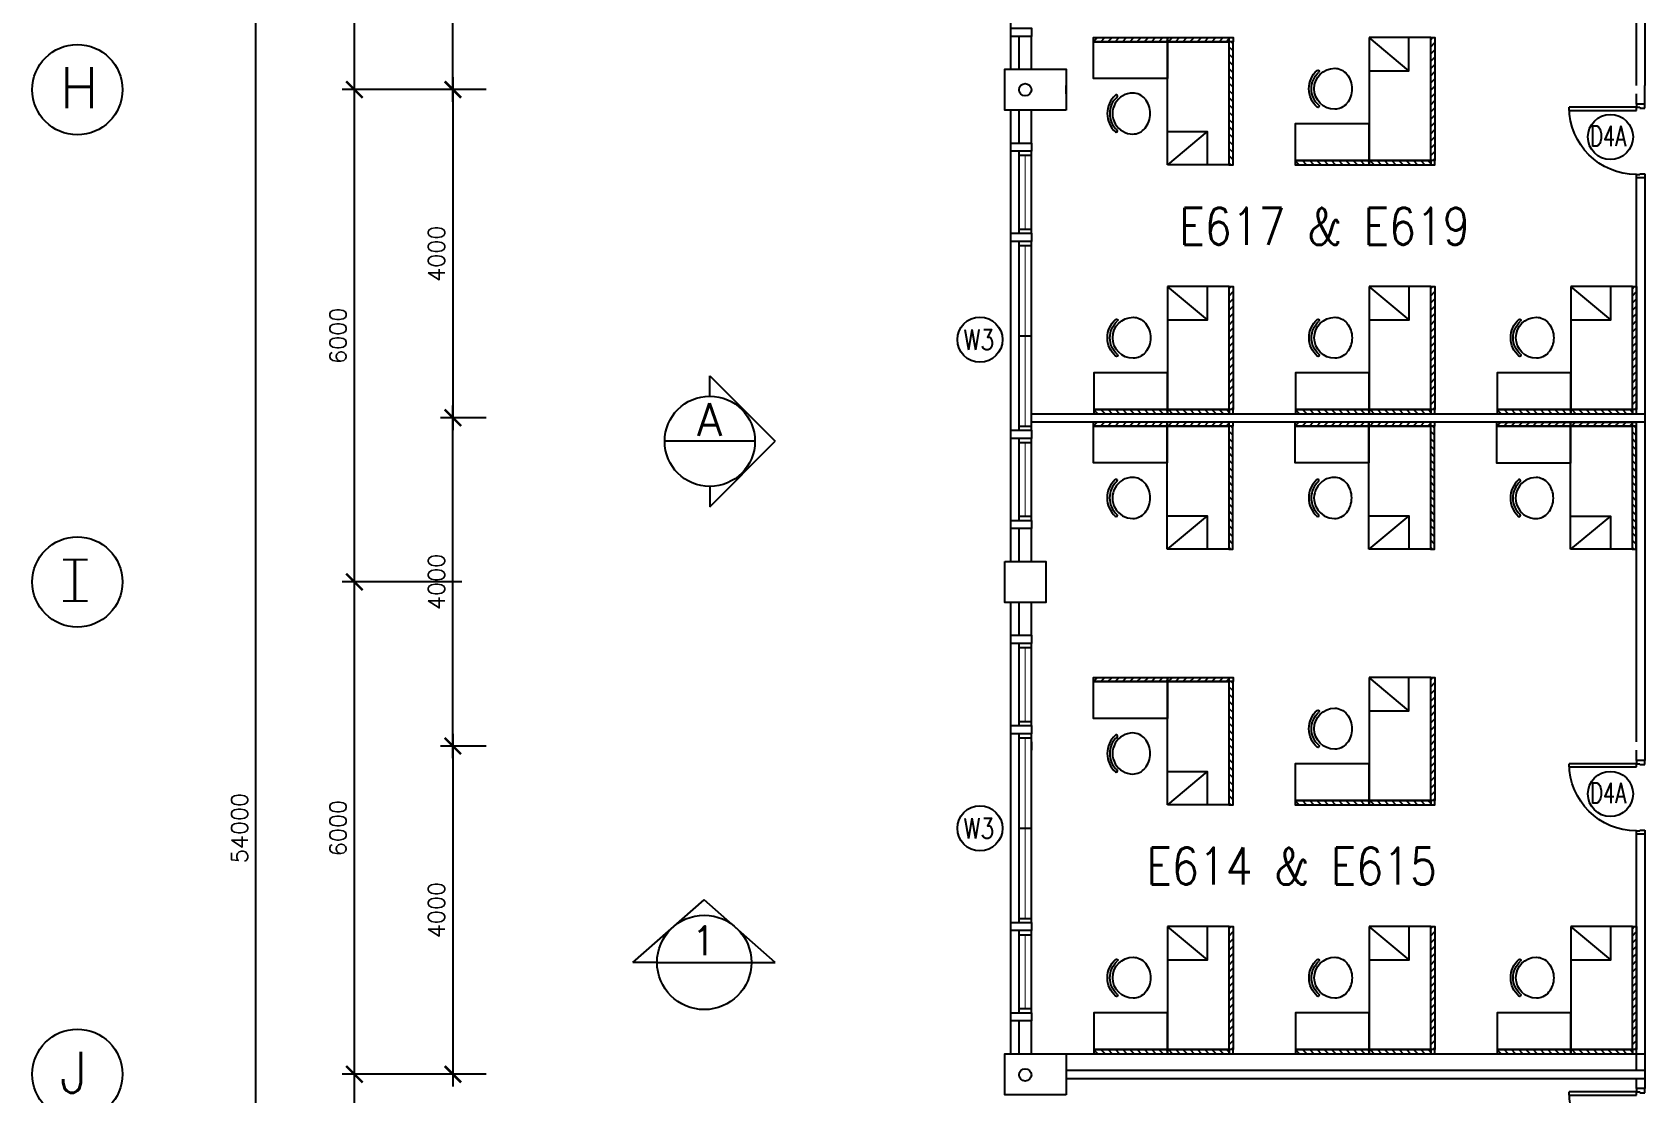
# Model space of a CAD drawing. Extents: x 2332957 to 2465864, y -1012926 to -914299.
# Drawn here: x 2338183 to 2357833, y -968975 to -956037 of the extents above; entities that cross this region are included whole.
import ezdxf

# ---------------------------------------------------------------- set-up
doc = ezdxf.new("R2010")
doc.units = 0
doc.header["$LTSCALE"] = 15
doc.header["$MEASUREMENT"] = 0
doc.header["$PDMODE"] = 34
doc.layers.get('0').update_dxf_attribs({"linetype": 'CONTINUOUS'})
doc.layers.get('DEFPOINTS').update_dxf_attribs({"linetype": 'CONTINUOUS'})
for name, color, linetype in [('-HR', 4, 'CONTINUOUS'), ('AR', 7, 'CONTINUOUS'), ('AR1', 7, 'CONTINUOUS'), ('COL', 3, 'CONTINUOUS'), ('DIM', 7, 'CONTINUOUS'), ('DR', 7, 'CONTINUOUS'), ('DR-T', 7, 'CONTINUOUS'), ('FURN', 7, 'CONTINUOUS'), ('FURN1', 7, 'CONTINUOUS'), ('GRID-T', 7, 'CONTINUOUS'), ('partition', 7, 'CONTINUOUS'), ('RWDP', 145, 'CONTINUOUS'), ('SO', 7, 'CONTINUOUS'), ('stair', 7, 'CONTINUOUS'), ('T50', 4, 'CONTINUOUS'), ('WALL', 2, 'CONTINUOUS'), ('WIN', 5, 'CONTINUOUS'), ('WIN-T', 7, 'CONTINUOUS')]:
    doc.layers.add(name, color=color, linetype=linetype)
doc.layers.get('SO').off()
doc.styles.add('ROMANS', font='romans')
doc.styles.get("Standard").update_dxf_attribs({"font": 'ROMANS.SHX'})
doc.dimstyles.new('STANDARD$0', dxfattribs={"dimscale": 0, "dimtxt": 8, "dimasz": 6, "dimexe": 1, "dimexo": 1, "dimgap": 3, "dimtad": 1, "dimdec": 0, "dimlfac": -1, "dimrnd": 1, "dimzin": 0, "dimdsep": 46, "dimtxsty": 'Standard', "dimcen": 0, "dimclrd": 5, "dimclre": 250, "dimadec": 0, "dimazin": 0, "dimtfac": 1, "dimtdec": 4, "dimtofl": 0, "dimtmove": 0, "dimatfit": 3, "dimfxl": 1, "dimtolj": 1, "dimtzin": 0, "dimarcsym": 0})

# ---------------------------------------------------------------- blocks, each defined once
blk = doc.blocks.new('_ARCHTICK')
at = {"color": 0, "linetype": 'ByBlock', "const_width": 0.15}
blk.add_lwpolyline([(-0.5, -0.5), (0.5, 0.5)], dxfattribs=at)
blk = doc.blocks.new('*D220')
at = {"layer": 'DEFPOINTS', "color": 0, "transparency": 16777216}
for p in [(2340909, -938737), (2342809, -938737), (2342809, -992737)]:
    blk.add_point(p, dxfattribs=at)
at = {"layer": 'DIM', "color": 7, "lineweight": -2, "transparency": 16777216}
for p, q in [((2340909, -992887), (2340909, -938587)), ((2342659, -938737), (2340759, -938737)), ((2342659, -992737), (2340759, -992737))]:
    blk.add_line(p, q, dxfattribs=at)
at = {"layer": 'DIM', "color": 7, "lineweight": -2, "transparency": 16777216, "xscale": 200, "yscale": 200, "zscale": 200}
for p, rotation in [((2340909, -938737), 90), ((2340909, -992737), 270)]:
    blk.add_blockref('_ARCHTICK', p, dxfattribs=dict(at, rotation=rotation))
at = {"layer": 'DIM', "color": 7, "transparency": 16777216, "insert": (2340709, -965737), "char_height": 200, "attachment_point": 5, "rotation": 90, "style": 'ROMANS'}
blk.add_mtext('\\A1;54000', dxfattribs=at)
blk = doc.blocks.new('*D224')
at = {"layer": 'DEFPOINTS', "color": 0, "transparency": 16777216}
for p in [(2342109, -968737), (2343566, -968737), (2343566, -974737)]:
    blk.add_point(p, dxfattribs=at)
at = {"layer": 'DIM', "color": 7, "lineweight": -2, "transparency": 16777216}
for p, q in [((2343416, -968737), (2341959, -968737)), ((2342109, -974887), (2342109, -968587)), ((2343416, -974737), (2341959, -974737))]:
    blk.add_line(p, q, dxfattribs=at)
at = {"layer": 'DIM', "color": 7, "lineweight": -2, "transparency": 16777216, "xscale": 200, "yscale": 200, "zscale": 200}
for p, rotation in [((2342109, -968737), 90), ((2342109, -974737), 270)]:
    blk.add_blockref('_ARCHTICK', p, dxfattribs=dict(at, rotation=rotation))
at = {"layer": 'DIM', "color": 7, "transparency": 16777216, "insert": (2341909, -971737), "char_height": 200, "attachment_point": 5, "rotation": 90, "style": 'ROMANS'}
blk.add_mtext('\\A1;6000', dxfattribs=at)
blk = doc.blocks.new('*D225')
at = {"layer": 'DEFPOINTS', "color": 0, "transparency": 16777216}
for p in [(2342109, -962737), (2343566, -962737), (2343566, -968737)]:
    blk.add_point(p, dxfattribs=at)
at = {"layer": 'DIM', "color": 7, "lineweight": -2, "transparency": 16777216}
for p, q in [((2342109, -968887), (2342109, -962587)), ((2343416, -962737), (2341959, -962737)), ((2343416, -968737), (2341959, -968737))]:
    blk.add_line(p, q, dxfattribs=at)
at = {"layer": 'DIM', "color": 7, "lineweight": -2, "transparency": 16777216, "xscale": 200, "yscale": 200, "zscale": 200}
for p, rotation in [((2342109, -962737), 90), ((2342109, -968737), 270)]:
    blk.add_blockref('_ARCHTICK', p, dxfattribs=dict(at, rotation=rotation))
at = {"layer": 'DIM', "color": 7, "transparency": 16777216, "insert": (2341909, -965737), "char_height": 200, "attachment_point": 5, "rotation": 90, "style": 'ROMANS'}
blk.add_mtext('\\A1;6000', dxfattribs=at)
blk = doc.blocks.new('*D226')
at = {"layer": 'DEFPOINTS', "color": 0, "transparency": 16777216}
for p in [(2342109, -956737), (2343566, -956737), (2343566, -962737)]:
    blk.add_point(p, dxfattribs=at)
at = {"layer": 'DIM', "color": 7, "lineweight": -2, "transparency": 16777216}
for p, q in [((2343416, -956737), (2341959, -956737)), ((2342109, -962887), (2342109, -956587)), ((2343416, -962737), (2341959, -962737))]:
    blk.add_line(p, q, dxfattribs=at)
at = {"layer": 'DIM', "color": 7, "lineweight": -2, "transparency": 16777216, "xscale": 200, "yscale": 200, "zscale": 200}
for p, rotation in [((2342109, -956737), 90), ((2342109, -962737), 270)]:
    blk.add_blockref('_ARCHTICK', p, dxfattribs=dict(at, rotation=rotation))
at = {"layer": 'DIM', "color": 7, "transparency": 16777216, "insert": (2341909, -959737), "char_height": 200, "attachment_point": 5, "rotation": 90, "style": 'ROMANS'}
blk.add_mtext('\\A1;6000', dxfattribs=at)
blk = doc.blocks.new('*D227')
at = {"layer": 'DEFPOINTS', "color": 0, "transparency": 16777216}
for p in [(2342109, -950737), (2343566, -950737), (2343566, -956737)]:
    blk.add_point(p, dxfattribs=at)
at = {"layer": 'DIM', "color": 7, "lineweight": -2, "transparency": 16777216}
for p, q in [((2342109, -956887), (2342109, -950587)), ((2343416, -950737), (2341959, -950737)), ((2343416, -956737), (2341959, -956737))]:
    blk.add_line(p, q, dxfattribs=at)
at = {"layer": 'DIM', "color": 7, "lineweight": -2, "transparency": 16777216, "xscale": 200, "yscale": 200, "zscale": 200}
for p, rotation in [((2342109, -950737), 90), ((2342109, -956737), 270)]:
    blk.add_blockref('_ARCHTICK', p, dxfattribs=dict(at, rotation=rotation))
at = {"layer": 'DIM', "color": 7, "transparency": 16777216, "insert": (2341909, -953737), "char_height": 200, "attachment_point": 5, "rotation": 90, "style": 'ROMANS'}
blk.add_mtext('\\A1;6000', dxfattribs=at)
blk = doc.blocks.new('*D234')
at = {"layer": 'DEFPOINTS', "color": 0, "transparency": 16777216}
for p in [(2343309, -952737), (2343865, -952737), (2343865, -956737)]:
    blk.add_point(p, dxfattribs=at)
at = {"layer": 'DIM', "color": 7, "lineweight": -2, "transparency": 16777216}
for p, q in [((2343309, -956887), (2343309, -952587)), ((2343715, -952737), (2343159, -952737)), ((2343715, -956737), (2343159, -956737))]:
    blk.add_line(p, q, dxfattribs=at)
at = {"layer": 'DIM', "color": 7, "lineweight": -2, "transparency": 16777216, "xscale": 200, "yscale": 200, "zscale": 200}
for p, rotation in [((2343309, -952737), 90), ((2343309, -956737), 270)]:
    blk.add_blockref('_ARCHTICK', p, dxfattribs=dict(at, rotation=rotation))
at = {"layer": 'DIM', "color": 7, "transparency": 16777216, "insert": (2343109, -954737), "char_height": 200, "attachment_point": 5, "rotation": 90, "style": 'ROMANS'}
blk.add_mtext('\\A1;4000', dxfattribs=at)
blk = doc.blocks.new('d900-1b1')
at = {"layer": 'DR'}
for p, q in [((40, 100), (40, 920)), ((80, 919), (80, 100)), ((0, 0), (0, 100)), ((0, 100), (40, 100)), ((50, 0), (0, 0)), ((80, 100), (40, 100)), ((40, 100), (40, 60)), ((40, 60), (50, 60)), ((50, 60), (50, 0)), ((860, 60), (850, 60)), ((850, 60), (850, 0)), ((850, 0), (900, 0)), ((860, 100), (860, 60)), ((900, 100), (860, 100)), ((900, 0), (900, 100))]:
    blk.add_line(p, q, dxfattribs=at)
blk.add_arc((40, 100), 820, 0, 90, dxfattribs=at)
blk = doc.blocks.new('*D262')
at = {"layer": 'DEFPOINTS', "color": 0, "transparency": 16777216}
for p in [(2343865, -956737), (2343309, -960737), (2343865, -960737)]:
    blk.add_point(p, dxfattribs=at)
at = {"layer": 'DIM', "color": 7, "lineweight": -2, "transparency": 16777216}
for p, q in [((2343715, -956737), (2343159, -956737)), ((2343309, -956587), (2343309, -960887)), ((2343715, -960737), (2343159, -960737))]:
    blk.add_line(p, q, dxfattribs=at)
at = {"layer": 'DIM', "color": 7, "lineweight": -2, "transparency": 16777216, "xscale": 200, "yscale": 200, "zscale": 200}
for p, rotation in [((2343309, -956737), 90), ((2343309, -960737), 270)]:
    blk.add_blockref('_ARCHTICK', p, dxfattribs=dict(at, rotation=rotation))
at = {"layer": 'DIM', "color": 7, "transparency": 16777216, "insert": (2343109, -958737), "char_height": 200, "attachment_point": 5, "rotation": 90, "style": 'ROMANS'}
blk.add_mtext('\\A1;4000', dxfattribs=at)
blk = doc.blocks.new('*D263')
at = {"layer": 'DEFPOINTS', "color": 0, "transparency": 16777216}
for p in [(2343309, -960737), (2343865, -960737), (2343865, -964737)]:
    blk.add_point(p, dxfattribs=at)
at = {"layer": 'DIM', "color": 7, "lineweight": -2, "transparency": 16777216}
for p, q in [((2343309, -964887), (2343309, -960587)), ((2343715, -960737), (2343159, -960737)), ((2343715, -964737), (2343159, -964737))]:
    blk.add_line(p, q, dxfattribs=at)
at = {"layer": 'DIM', "color": 7, "lineweight": -2, "transparency": 16777216, "xscale": 200, "yscale": 200, "zscale": 200}
for p, rotation in [((2343309, -960737), 90), ((2343309, -964737), 270)]:
    blk.add_blockref('_ARCHTICK', p, dxfattribs=dict(at, rotation=rotation))
at = {"layer": 'DIM', "color": 7, "transparency": 16777216, "insert": (2343109, -962737), "char_height": 200, "attachment_point": 5, "rotation": 90, "style": 'ROMANS'}
blk.add_mtext('\\A1;4000', dxfattribs=at)
blk = doc.blocks.new('*D264')
at = {"layer": 'DEFPOINTS', "color": 0, "transparency": 16777216}
for p in [(2343865, -964737), (2343309, -968737), (2343865, -968737)]:
    blk.add_point(p, dxfattribs=at)
at = {"layer": 'DIM', "color": 7, "lineweight": -2, "transparency": 16777216}
for p, q in [((2343309, -964587), (2343309, -968887)), ((2343715, -964737), (2343159, -964737)), ((2343715, -968737), (2343159, -968737))]:
    blk.add_line(p, q, dxfattribs=at)
at = {"layer": 'DIM', "color": 7, "lineweight": -2, "transparency": 16777216, "xscale": 200, "yscale": 200, "zscale": 200}
for p, rotation in [((2343309, -964737), 90), ((2343309, -968737), 270)]:
    blk.add_blockref('_ARCHTICK', p, dxfattribs=dict(at, rotation=rotation))
at = {"layer": 'DIM', "color": 7, "transparency": 16777216, "insert": (2343109, -966737), "char_height": 200, "attachment_point": 5, "rotation": 90, "style": 'ROMANS'}
blk.add_mtext('\\A1;4000', dxfattribs=at)
blk = doc.blocks.new('S2')
at = {"layer": 'FURN1'}
for centre, radius, start, end in [((-297, 39), 216, 116.3827, 140.136), ((-314, 75), 175, 90, 116.3827), ((-314, 0), 250, 270, 90), ((-110, 212), 15, 48.1599, 228.1599), ((-300, 0), 270, 311.8401, 48.1599), ((-300, 0), 300, 311.8401, 48.1599), ((-225, 0), 299, 160.9198, 180), ((-225, 0), 299, 180, 199.0802), ((-269, 15), 252, 140.136, 160.9198), ((-269, -15), 252, 199.0802, 219.864), ((-297, -39), 216, 219.864, 243.6173), ((-314, -75), 175, 243.6173, 270), ((-110, -212), 15, 131.8401, 311.8401)]:
    blk.add_arc(centre, radius, start, end, dxfattribs=at)
blk = doc.blocks.new('CHAIR10')
at = {"layer": 'SO'}
blk.add_blockref('S2', (-218, 697), dxfattribs=at)

msp = doc.modelspace()

# ---------------------------------------------------------------- hatches: boundary and pattern name
at = {"layer": 'FURN', "linetype": 'Continuous'}
h = msp.add_hatch(dxfattribs=at)
h.set_pattern_fill('ANSI31', color=256, scale=500, angle=-270, style=0)
h.set_pattern_definition([(45, (2679581.31, -2615009.764), (44.1941738, -44.1941738), [])])
h.paths.add_polyline_path([(2351116.2, -956102.5), (2351116.2, -956152.5), (2352016.2, -956152.5), (2352016.2, -956102.5)])
h = msp.add_hatch(dxfattribs=at)
h.set_pattern_fill('ANSI31', color=256, scale=500, angle=-270, style=0)
h.set_pattern_definition([(45, (2679845.24, -2614861.45), (44.1941738, -44.1941738), [])])
h.paths.add_polyline_path([(2352766.2, -956152.5), (2352766.2, -956102.5), (2352016.2, -956102.5), (2352016.2, -956152.5)])
h = msp.add_hatch(dxfattribs=at)
h.set_pattern_fill('ANSI31', color=256, scale=500, angle=-270, style=0)
h.set_pattern_definition([(135, (2025675.847, -2614504.037), (-44.1941738, -44.1941738), [])])
h.paths.add_polyline_path([(2352766.2, -957652.5), (2352816.2, -957652.5), (2352816.2, -956152.5), (2352766.2, -956152.5)])
h = msp.add_hatch(dxfattribs=at)
h.set_pattern_fill('ANSI31', color=256, scale=500, angle=-270, style=0)
h.set_pattern_definition([(225, (2028134.17, 700749.037), (-44.1941738, 44.1941738), [])])
h.paths.add_polyline_path([(2355224.5, -956102.5), (2355274.5, -956102.5), (2355274.5, -957602.5), (2355224.5, -957602.5)])
h = msp.add_hatch(dxfattribs=at)
h.set_pattern_fill('ANSI31', color=256, scale=500, angle=-270, style=0)
h.set_pattern_definition([(315, (2682039.63, 701254.764), (44.1941738, 44.1941738), [])])
h.paths.add_polyline_path([(2353574.5, -957652.5), (2353574.5, -957602.5), (2354474.5, -957602.5), (2354474.5, -957652.5)])
h = msp.add_hatch(dxfattribs=at)
h.set_pattern_fill('ANSI31', color=256, scale=500, angle=-270, style=0)
h.set_pattern_definition([(315, (2682303.56, 701106.45), (44.1941738, 44.1941738), [])])
h.paths.add_polyline_path([(2355224.5, -957602.5), (2355224.5, -957652.5), (2354474.5, -957652.5), (2354474.5, -957602.5)])
h = msp.add_hatch(dxfattribs=at)
h.set_pattern_fill('ANSI31', color=256, scale=500, angle=-270, style=0)
h.set_pattern_definition([(225, (2025678.5, 697714.04), (-44.1941738, 44.1941738), [])])
h.paths.add_polyline_path([(2352768.9, -959137.5), (2352818.9, -959137.5), (2352818.9, -960637.5), (2352768.9, -960637.5)])
h = msp.add_hatch(dxfattribs=at)
h.set_pattern_fill('ANSI31', color=256, scale=500, angle=-270, style=0)
h.set_pattern_definition([(225, (2028135.5, 697714.04), (-44.1941738, 44.1941738), [])])
h.paths.add_polyline_path([(2355225.9, -959137.5), (2355275.9, -959137.5), (2355275.9, -960637.5), (2355225.9, -960637.5)])
h = msp.add_hatch(dxfattribs=at)
h.set_pattern_fill('ANSI31', color=256, scale=500, angle=-270, style=0)
h.set_pattern_definition([(225, (2030592.57, 697714.04), (-44.1941738, 44.1941738), [])])
h.paths.add_polyline_path([(2357682.9, -959137.5), (2357732.9, -959137.5), (2357732.9, -960637.5), (2357682.9, -960637.5)])
h = msp.add_hatch(dxfattribs=at)
h.set_pattern_fill('ANSI31', color=256, scale=500, angle=-270, style=0)
h.set_pattern_definition([(315, (2679583.96, 698219.767), (44.1941738, 44.1941738), [])])
h.paths.add_polyline_path([(2351118.9, -960687.5), (2351118.9, -960637.5), (2352018.9, -960637.5), (2352018.9, -960687.5)])
h = msp.add_hatch(dxfattribs=at)
h.set_pattern_fill('ANSI31', color=256, scale=500, angle=-270, style=0)
h.set_pattern_definition([(315, (2679847.89, 698071.454), (44.1941738, 44.1941738), [])])
h.paths.add_polyline_path([(2352768.9, -960637.5), (2352768.9, -960687.5), (2352018.9, -960687.5), (2352018.9, -960637.5)])
h = msp.add_hatch(dxfattribs=at)
h.set_pattern_fill('ANSI31', color=256, scale=500, angle=-270, style=0)
h.set_pattern_definition([(315, (2682040.96, 698219.77), (44.1941738, 44.1941738), [])])
h.paths.add_polyline_path([(2353575.9, -960687.5), (2353575.9, -960637.5), (2354475.9, -960637.5), (2354475.9, -960687.5)])
h = msp.add_hatch(dxfattribs=at)
h.set_pattern_fill('ANSI31', color=256, scale=500, angle=-270, style=0)
h.set_pattern_definition([(315, (2682304.89, 698071.454), (44.1941738, 44.1941738), [])])
h.paths.add_polyline_path([(2355225.9, -960637.5), (2355225.9, -960687.5), (2354475.9, -960687.5), (2354475.9, -960637.5)])
h = msp.add_hatch(dxfattribs=at)
h.set_pattern_fill('ANSI31', color=256, scale=500, angle=-270, style=0)
h.set_pattern_definition([(315, (2684498.03, 698219.767), (44.1941738, 44.1941738), [])])
h.paths.add_polyline_path([(2356032.9, -960687.5), (2356032.9, -960637.5), (2356932.9, -960637.5), (2356932.9, -960687.5)])
h = msp.add_hatch(dxfattribs=at)
h.set_pattern_fill('ANSI31', color=256, scale=500, angle=-270, style=0)
h.set_pattern_definition([(315, (2684761.96, 698071.454), (44.1941738, 44.1941738), [])])
h.paths.add_polyline_path([(2357682.9, -960637.5), (2357682.9, -960687.5), (2356932.9, -960687.5), (2356932.9, -960637.5)])
h = msp.add_hatch(dxfattribs=at)
h.set_pattern_fill('ANSI31', color=256, scale=500, angle=-270, style=0)
h.set_pattern_definition([(45, (2679580.034, -2619694.76), (44.1941738, -44.1941738), [])])
h.paths.add_polyline_path([(2351114.9, -960787.5), (2351114.9, -960837.5), (2352014.9, -960837.5), (2352014.9, -960787.5)])
h = msp.add_hatch(dxfattribs=at)
h.set_pattern_fill('ANSI31', color=256, scale=500, angle=-270, style=0)
h.set_pattern_definition([(45, (2679843.964, -2619546.45), (44.1941738, -44.1941738), [])])
h.paths.add_polyline_path([(2352764.9, -960837.5), (2352764.9, -960787.5), (2352014.9, -960787.5), (2352014.9, -960837.5)])
h = msp.add_hatch(dxfattribs=at)
h.set_pattern_fill('ANSI31', color=256, scale=500, angle=-270, style=0)
h.set_pattern_definition([(135, (2025674.57, -2619189.034), (-44.1941738, -44.1941738), [])])
h.paths.add_polyline_path([(2352764.9, -962337.5), (2352814.9, -962337.5), (2352814.9, -960837.5), (2352764.9, -960837.5)])
h = msp.add_hatch(dxfattribs=at)
h.set_pattern_fill('ANSI31', color=256, scale=500, angle=-270, style=0)
h.set_pattern_definition([(45, (2682037.034, -2619694.76), (44.1941738, -44.1941738), [])])
h.paths.add_polyline_path([(2353571.9, -960787.5), (2353571.9, -960837.5), (2354471.9, -960837.5), (2354471.9, -960787.5)])
h = msp.add_hatch(dxfattribs=at)
h.set_pattern_fill('ANSI31', color=256, scale=500, angle=-270, style=0)
h.set_pattern_definition([(45, (2682300.964, -2619546.45), (44.1941738, -44.1941738), [])])
h.paths.add_polyline_path([(2355221.9, -960837.5), (2355221.9, -960787.5), (2354471.9, -960787.5), (2354471.9, -960837.5)])
h = msp.add_hatch(dxfattribs=at)
h.set_pattern_fill('ANSI31', color=256, scale=500, angle=-270, style=0)
h.set_pattern_definition([(135, (2028131.57, -2619189.034), (-44.1941738, -44.1941738), [])])
h.paths.add_polyline_path([(2355221.9, -962337.5), (2355271.9, -962337.5), (2355271.9, -960837.5), (2355221.9, -960837.5)])
h = msp.add_hatch(dxfattribs=at)
h.set_pattern_fill('ANSI31', color=256, scale=500, angle=-270, style=0)
h.set_pattern_definition([(45, (2684494.107, -2619696.264), (44.1941738, -44.1941738), [])])
h.paths.add_polyline_path([(2356029, -960789), (2356029, -960839), (2356929, -960839), (2356929, -960789)])
h = msp.add_hatch(dxfattribs=at)
h.set_pattern_fill('ANSI31', color=256, scale=500, angle=-270, style=0)
h.set_pattern_definition([(45, (2684758.037, -2619547.95), (44.1941738, -44.1941738), [])])
h.paths.add_polyline_path([(2357679, -960839), (2357679, -960789), (2356929, -960789), (2356929, -960839)])
h = msp.add_hatch(dxfattribs=at)
h.set_pattern_fill('ANSI31', color=256, scale=500, angle=-270, style=0)
h.set_pattern_definition([(135, (2030588.645, -2619190.537), (-44.1941738, -44.1941738), [])])
h.paths.add_polyline_path([(2357679, -962339), (2357729, -962339), (2357729, -960839), (2357679, -960839)])
h = msp.add_hatch(dxfattribs=at)
h.set_pattern_fill('ANSI31', color=256, scale=500, angle=-270, style=0)
h.set_pattern_definition([(45, (2679581.31, -2622809.764), (44.1941738, -44.1941738), [])])
h.paths.add_polyline_path([(2351116.2, -963902.5), (2351116.2, -963952.5), (2352016.2, -963952.5), (2352016.2, -963902.5)])
h = msp.add_hatch(dxfattribs=at)
h.set_pattern_fill('ANSI31', color=256, scale=500, angle=-270, style=0)
h.set_pattern_definition([(45, (2679845.24, -2622661.45), (44.1941738, -44.1941738), [])])
h.paths.add_polyline_path([(2352766.2, -963952.5), (2352766.2, -963902.5), (2352016.2, -963902.5), (2352016.2, -963952.5)])
h = msp.add_hatch(dxfattribs=at)
h.set_pattern_fill('ANSI31', color=256, scale=500, angle=-270, style=0)
h.set_pattern_definition([(135, (2025675.847, -2622304.037), (-44.1941738, -44.1941738), [])])
h.paths.add_polyline_path([(2352766.2, -965452.5), (2352816.2, -965452.5), (2352816.2, -963952.5), (2352766.2, -963952.5)])
h = msp.add_hatch(dxfattribs=at)
h.set_pattern_fill('ANSI31', color=256, scale=500, angle=-270, style=0)
h.set_pattern_definition([(225, (2028134.17, 692949.037), (-44.1941738, 44.1941738), [])])
h.paths.add_polyline_path([(2355224.5, -963902.5), (2355274.5, -963902.5), (2355274.5, -965402.5), (2355224.5, -965402.5)])
h = msp.add_hatch(dxfattribs=at)
h.set_pattern_fill('ANSI31', color=256, scale=500, angle=-270, style=0)
h.set_pattern_definition([(315, (2682039.63, 693454.764), (44.1941738, 44.1941738), [])])
h.paths.add_polyline_path([(2353574.5, -965452.5), (2353574.5, -965402.5), (2354474.5, -965402.5), (2354474.5, -965452.5)])
h = msp.add_hatch(dxfattribs=at)
h.set_pattern_fill('ANSI31', color=256, scale=500, angle=-270, style=0)
h.set_pattern_definition([(315, (2682303.56, 693306.45), (44.1941738, 44.1941738), [])])
h.paths.add_polyline_path([(2355224.5, -965402.5), (2355224.5, -965452.5), (2354474.5, -965452.5), (2354474.5, -965402.5)])
h = msp.add_hatch(dxfattribs=at)
h.set_pattern_fill('ANSI31', color=256, scale=500, angle=-270, style=0)
h.set_pattern_definition([(225, (2025678.5, 689914.04), (-44.1941738, 44.1941738), [])])
h.paths.add_polyline_path([(2352768.9, -966937.5), (2352818.9, -966937.5), (2352818.9, -968437.5), (2352768.9, -968437.5)])
h = msp.add_hatch(dxfattribs=at)
h.set_pattern_fill('ANSI31', color=256, scale=500, angle=-270, style=0)
h.set_pattern_definition([(225, (2028135.5, 689914.04), (-44.1941738, 44.1941738), [])])
h.paths.add_polyline_path([(2355225.9, -966937.5), (2355275.9, -966937.5), (2355275.9, -968437.5), (2355225.9, -968437.5)])
h = msp.add_hatch(dxfattribs=at)
h.set_pattern_fill('ANSI31', color=256, scale=500, angle=-270, style=0)
h.set_pattern_definition([(225, (2030592.57, 689914.04), (-44.1941738, 44.1941738), [])])
h.paths.add_polyline_path([(2357682.9, -966937.5), (2357732.9, -966937.5), (2357732.9, -968437.5), (2357682.9, -968437.5)])
h = msp.add_hatch(dxfattribs=at)
h.set_pattern_fill('ANSI31', color=256, scale=500, angle=-270, style=0)
h.set_pattern_definition([(315, (2679583.96, 690419.767), (44.1941738, 44.1941738), [])])
h.paths.add_polyline_path([(2351118.9, -968487.5), (2351118.9, -968437.5), (2352018.9, -968437.5), (2352018.9, -968487.5)])
h = msp.add_hatch(dxfattribs=at)
h.set_pattern_fill('ANSI31', color=256, scale=500, angle=-270, style=0)
h.set_pattern_definition([(315, (2679847.89, 690271.454), (44.1941738, 44.1941738), [])])
h.paths.add_polyline_path([(2352768.9, -968437.5), (2352768.9, -968487.5), (2352018.9, -968487.5), (2352018.9, -968437.5)])
h = msp.add_hatch(dxfattribs=at)
h.set_pattern_fill('ANSI31', color=256, scale=500, angle=-270, style=0)
h.set_pattern_definition([(315, (2682040.96, 690419.77), (44.1941738, 44.1941738), [])])
h.paths.add_polyline_path([(2353575.9, -968487.5), (2353575.9, -968437.5), (2354475.9, -968437.5), (2354475.9, -968487.5)])
h = msp.add_hatch(dxfattribs=at)
h.set_pattern_fill('ANSI31', color=256, scale=500, angle=-270, style=0)
h.set_pattern_definition([(315, (2682304.89, 690271.454), (44.1941738, 44.1941738), [])])
h.paths.add_polyline_path([(2355225.9, -968437.5), (2355225.9, -968487.5), (2354475.9, -968487.5), (2354475.9, -968437.5)])
h = msp.add_hatch(dxfattribs=at)
h.set_pattern_fill('ANSI31', color=256, scale=500, angle=-270, style=0)
h.set_pattern_definition([(315, (2684498.03, 690419.767), (44.1941738, 44.1941738), [])])
h.paths.add_polyline_path([(2356032.9, -968487.5), (2356032.9, -968437.5), (2356932.9, -968437.5), (2356932.9, -968487.5)])
h = msp.add_hatch(dxfattribs=at)
h.set_pattern_fill('ANSI31', color=256, scale=500, angle=-270, style=0)
h.set_pattern_definition([(315, (2684761.96, 690271.454), (44.1941738, 44.1941738), [])])
h.paths.add_polyline_path([(2357682.9, -968437.5), (2357682.9, -968487.5), (2356932.9, -968487.5), (2356932.9, -968437.5)])

# ---------------------------------------------------------------- linework, layer by layer
at = {"layer": '-HR', "color": 0, "linetype": 'Continuous'}
for p, q in [((2355268.9, -959137.5), (2355275.9, -959137.5)), ((2355268.9, -966937.5), (2355275.9, -966937.5))]:
    msp.add_line(p, q, dxfattribs=at)
at = {"color": 0}
for p, q in [((2350107.9, -956487.5), (2350107.9, -950987.5)), ((2350107.9, -962487.5), (2350107.9, -956987.5)), ((2350107.9, -968487.5), (2350107.9, -962987.5))]:
    msp.add_line(p, q, dxfattribs=at)
at = {"layer": 'AR', "color": 0, "linetype": 'Continuous'}
for p, q in [((2346439.7, -960473.3), (2346439.7, -960226.3)), ((2346439.7, -961573.3), (2346439.7, -961820.2)), ((2345796.8, -967374.6), (2345501.7, -967374.6)), ((2346946.8, -967374.6), (2347236.7, -967374.6))]:
    msp.add_line(p, q, dxfattribs=at)
at = {"layer": 'AR', "color": 0}
for p, q in [((2346439.7, -960226.3), (2347236.7, -961023.3)), ((2346989.7, -961023.3), (2345889.7, -961023.3)), ((2346439.7, -961820.2), (2347236.7, -961023.3)), ((2345501.7, -967374.6), (2346369.2, -966612.3)), ((2347236.7, -967374.6), (2346369.2, -966612.3)), ((2345796.8, -967374.6), (2346946.8, -967374.6))]:
    msp.add_line(p, q, dxfattribs=at)
at = {"layer": 'AR', "color": 0, "linetype": 'Continuous'}
msp.add_circle((2346439.7, -961023.3), 550, dxfattribs=at)
at = {"layer": 'AR', "color": 0}
msp.add_circle((2346371.8, -967374.6), 575, dxfattribs=at)
at = {"layer": 'COL', "color": 0}
for points in [[(2350782.9, -956987.5), (2350032.9, -956987.5), (2350032.9, -956487.5), (2350782.9, -956487.5)], [(2350032.9, -962487.5), (2350532.9, -962487.5), (2350532.9, -962987.5), (2350032.9, -962987.5)], [(2350782.9, -968987.5), (2350032.9, -968987.5), (2350032.9, -968487.5), (2350782.9, -968487.5)]]:
    msp.add_lwpolyline(points, close=True, dxfattribs=at)
at = {"layer": 'DR-T', "color": 0, "linetype": 'Continuous'}
for centre in [(2357414.9, -957314.2), (2357414.9, -965320.8)]:
    msp.add_circle(centre, 275, dxfattribs=at)
at = {"layer": 'FURN', "linetype": 'Continuous'}
for p, q in [((2354959.5, -956506.5), (2354474.5, -956102.5)), ((2352501.2, -957248.5), (2352016.2, -957652.5)), ((2352503.9, -959541.5), (2352018.9, -959137.5)), ((2354960.9, -959541.5), (2354475.9, -959137.5)), ((2357417.9, -959541.5), (2356932.9, -959137.5)), ((2352499.9, -961933.5), (2352014.9, -962337.5)), ((2354956.9, -961933.5), (2354471.9, -962337.5)), ((2357414, -961935), (2356929, -962339)), ((2354959.5, -964306.5), (2354474.5, -963902.5)), ((2352501.2, -965048.5), (2352016.2, -965452.5)), ((2352503.9, -967341.5), (2352018.9, -966937.5)), ((2354960.9, -967341.5), (2354475.9, -966937.5)), ((2357417.9, -967341.5), (2356932.9, -966937.5))]:
    msp.add_line(p, q, dxfattribs=at)
for points in [[(2351116.2, -956152.5), (2351116.2, -956102.5), (2352016.2, -956102.5), (2352016.2, -956152.5)], [(2352016.2, -956602.5), (2351116.2, -956602.5), (2351116.2, -956152.5), (2352016.2, -956152.5)], [(2352016.2, -956152.5), (2352016.2, -956102.5), (2352766.2, -956102.5), (2352766.2, -956152.5)], [(2352016.2, -957652.5), (2352016.2, -956152.5), (2352766.2, -956152.5), (2352766.2, -957652.5)], [(2352766.2, -956152.5), (2352766.2, -956102.5), (2352816.2, -956102.5), (2352816.2, -956152.5)], [(2352766.2, -957652.5), (2352816.2, -957652.5), (2352816.2, -956152.5), (2352766.2, -956152.5)], [(2354474.5, -956102.5), (2354474.5, -957602.5), (2355224.5, -957602.5), (2355224.5, -956102.5)], [(2354474.5, -956102.5), (2354474.5, -956506.5), (2354959.5, -956506.5), (2354959.5, -956102.5)], [(2355224.5, -956102.5), (2355274.5, -956102.5), (2355274.5, -957602.5), (2355224.5, -957602.5)], [(2352016.2, -957652.5), (2352016.2, -957248.5), (2352501.2, -957248.5), (2352501.2, -957652.5)], [(2354474.5, -957152.5), (2353574.5, -957152.5), (2353574.5, -957602.5), (2354474.5, -957602.5)], [(2353574.5, -957602.5), (2353574.5, -957652.5), (2354474.5, -957652.5), (2354474.5, -957602.5)], [(2354474.5, -957602.5), (2354474.5, -957652.5), (2355224.5, -957652.5), (2355224.5, -957602.5)], [(2355224.5, -957602.5), (2355224.5, -957652.5), (2355274.5, -957652.5), (2355274.5, -957602.5)], [(2352018.9, -959137.5), (2352018.9, -960637.5), (2352768.9, -960637.5), (2352768.9, -959137.5)], [(2352018.9, -959137.5), (2352018.9, -959541.5), (2352503.9, -959541.5), (2352503.9, -959137.5)], [(2352768.9, -959137.5), (2352818.9, -959137.5), (2352818.9, -960637.5), (2352768.9, -960637.5)], [(2354475.9, -959137.5), (2354475.9, -960637.5), (2355225.9, -960637.5), (2355225.9, -959137.5)], [(2354475.9, -959137.5), (2354475.9, -959541.5), (2354960.9, -959541.5), (2354960.9, -959137.5)], [(2355225.9, -959137.5), (2355275.9, -959137.5), (2355275.9, -960637.5), (2355225.9, -960637.5)], [(2356932.9, -959137.5), (2356932.9, -960637.5), (2357682.9, -960637.5), (2357682.9, -959137.5)], [(2356932.9, -959137.5), (2356932.9, -959541.5), (2357417.9, -959541.5), (2357417.9, -959137.5)], [(2357682.9, -959137.5), (2357732.9, -959137.5), (2357732.9, -960637.5), (2357682.9, -960637.5)], [(2352018.9, -960187.5), (2351118.9, -960187.5), (2351118.9, -960637.5), (2352018.9, -960637.5)], [(2354475.9, -960187.5), (2353575.9, -960187.5), (2353575.9, -960637.5), (2354475.9, -960637.5)], [(2356932.9, -960187.5), (2356032.9, -960187.5), (2356032.9, -960637.5), (2356932.9, -960637.5)], [(2351118.9, -960637.5), (2351118.9, -960687.5), (2352018.9, -960687.5), (2352018.9, -960637.5)], [(2352018.9, -960637.5), (2352018.9, -960687.5), (2352768.9, -960687.5), (2352768.9, -960637.5)], [(2352768.9, -960637.5), (2352768.9, -960687.5), (2352818.9, -960687.5), (2352818.9, -960637.5)], [(2353575.9, -960637.5), (2353575.9, -960687.5), (2354475.9, -960687.5), (2354475.9, -960637.5)], [(2354475.9, -960637.5), (2354475.9, -960687.5), (2355225.9, -960687.5), (2355225.9, -960637.5)], [(2355225.9, -960637.5), (2355225.9, -960687.5), (2355275.9, -960687.5), (2355275.9, -960637.5)], [(2356032.9, -960637.5), (2356032.9, -960687.5), (2356932.9, -960687.5), (2356932.9, -960637.5)], [(2356932.9, -960637.5), (2356932.9, -960687.5), (2357682.9, -960687.5), (2357682.9, -960637.5)], [(2357682.9, -960637.5), (2357682.9, -960687.5), (2357732.9, -960687.5), (2357732.9, -960637.5)], [(2351114.9, -960837.5), (2351114.9, -960787.5), (2352014.9, -960787.5), (2352014.9, -960837.5)], [(2352014.9, -961287.5), (2351114.9, -961287.5), (2351114.9, -960837.5), (2352014.9, -960837.5)], [(2352014.9, -960837.5), (2352014.9, -960787.5), (2352764.9, -960787.5), (2352764.9, -960837.5)], [(2352014.9, -962337.5), (2352014.9, -960837.5), (2352764.9, -960837.5), (2352764.9, -962337.5)], [(2352764.9, -960837.5), (2352764.9, -960787.5), (2352814.9, -960787.5), (2352814.9, -960837.5)], [(2352764.9, -962337.5), (2352814.9, -962337.5), (2352814.9, -960837.5), (2352764.9, -960837.5)], [(2353571.9, -960837.5), (2353571.9, -960787.5), (2354471.9, -960787.5), (2354471.9, -960837.5)], [(2354471.9, -961287.5), (2353571.9, -961287.5), (2353571.9, -960837.5), (2354471.9, -960837.5)], [(2354471.9, -960837.5), (2354471.9, -960787.5), (2355221.9, -960787.5), (2355221.9, -960837.5)], [(2354471.9, -962337.5), (2354471.9, -960837.5), (2355221.9, -960837.5), (2355221.9, -962337.5)], [(2355221.9, -960837.5), (2355221.9, -960787.5), (2355271.9, -960787.5), (2355271.9, -960837.5)], [(2355221.9, -962337.5), (2355271.9, -962337.5), (2355271.9, -960837.5), (2355221.9, -960837.5)], [(2356029, -960839), (2356029, -960789), (2356929, -960789), (2356929, -960839)], [(2356929, -961289), (2356029, -961289), (2356029, -960839), (2356929, -960839)], [(2356929, -960839), (2356929, -960789), (2357679, -960789), (2357679, -960839)], [(2356929, -962339), (2356929, -960839), (2357679, -960839), (2357679, -962339)], [(2357679, -960839), (2357679, -960789), (2357729, -960789), (2357729, -960839)], [(2357679, -962339), (2357729, -962339), (2357729, -960839), (2357679, -960839)], [(2352014.9, -962337.5), (2352014.9, -961933.5), (2352499.9, -961933.5), (2352499.9, -962337.5)], [(2354471.9, -962337.5), (2354471.9, -961933.5), (2354956.9, -961933.5), (2354956.9, -962337.5)], [(2356929, -962339), (2356929, -961935), (2357414, -961935), (2357414, -962339)], [(2351116.2, -963952.5), (2351116.2, -963902.5), (2352016.2, -963902.5), (2352016.2, -963952.5)], [(2352016.2, -964402.5), (2351116.2, -964402.5), (2351116.2, -963952.5), (2352016.2, -963952.5)], [(2352016.2, -963952.5), (2352016.2, -963902.5), (2352766.2, -963902.5), (2352766.2, -963952.5)], [(2352016.2, -965452.5), (2352016.2, -963952.5), (2352766.2, -963952.5), (2352766.2, -965452.5)], [(2352766.2, -963952.5), (2352766.2, -963902.5), (2352816.2, -963902.5), (2352816.2, -963952.5)], [(2352766.2, -965452.5), (2352816.2, -965452.5), (2352816.2, -963952.5), (2352766.2, -963952.5)], [(2354474.5, -963902.5), (2354474.5, -965402.5), (2355224.5, -965402.5), (2355224.5, -963902.5)], [(2354474.5, -963902.5), (2354474.5, -964306.5), (2354959.5, -964306.5), (2354959.5, -963902.5)], [(2355224.5, -963902.5), (2355274.5, -963902.5), (2355274.5, -965402.5), (2355224.5, -965402.5)], [(2354474.5, -964952.5), (2353574.5, -964952.5), (2353574.5, -965402.5), (2354474.5, -965402.5)], [(2352016.2, -965452.5), (2352016.2, -965048.5), (2352501.2, -965048.5), (2352501.2, -965452.5)], [(2353574.5, -965402.5), (2353574.5, -965452.5), (2354474.5, -965452.5), (2354474.5, -965402.5)], [(2354474.5, -965402.5), (2354474.5, -965452.5), (2355224.5, -965452.5), (2355224.5, -965402.5)], [(2355224.5, -965402.5), (2355224.5, -965452.5), (2355274.5, -965452.5), (2355274.5, -965402.5)], [(2352018.9, -966937.5), (2352018.9, -968437.5), (2352768.9, -968437.5), (2352768.9, -966937.5)], [(2352018.9, -966937.5), (2352018.9, -967341.5), (2352503.9, -967341.5), (2352503.9, -966937.5)], [(2352768.9, -966937.5), (2352818.9, -966937.5), (2352818.9, -968437.5), (2352768.9, -968437.5)], [(2354475.9, -966937.5), (2354475.9, -968437.5), (2355225.9, -968437.5), (2355225.9, -966937.5)], [(2354475.9, -966937.5), (2354475.9, -967341.5), (2354960.9, -967341.5), (2354960.9, -966937.5)], [(2355225.9, -966937.5), (2355275.9, -966937.5), (2355275.9, -968437.5), (2355225.9, -968437.5)], [(2356932.9, -966937.5), (2356932.9, -968437.5), (2357682.9, -968437.5), (2357682.9, -966937.5)], [(2356932.9, -966937.5), (2356932.9, -967341.5), (2357417.9, -967341.5), (2357417.9, -966937.5)], [(2357682.9, -966937.5), (2357732.9, -966937.5), (2357732.9, -968437.5), (2357682.9, -968437.5)], [(2352018.9, -967987.5), (2351118.9, -967987.5), (2351118.9, -968437.5), (2352018.9, -968437.5)], [(2354475.9, -967987.5), (2353575.9, -967987.5), (2353575.9, -968437.5), (2354475.9, -968437.5)], [(2356932.9, -967987.5), (2356032.9, -967987.5), (2356032.9, -968437.5), (2356932.9, -968437.5)], [(2351118.9, -968437.5), (2351118.9, -968487.5), (2352018.9, -968487.5), (2352018.9, -968437.5)], [(2352018.9, -968437.5), (2352018.9, -968487.5), (2352768.9, -968487.5), (2352768.9, -968437.5)], [(2352768.9, -968437.5), (2352768.9, -968487.5), (2352818.9, -968487.5), (2352818.9, -968437.5)], [(2353575.9, -968437.5), (2353575.9, -968487.5), (2354475.9, -968487.5), (2354475.9, -968437.5)], [(2354475.9, -968437.5), (2354475.9, -968487.5), (2355225.9, -968487.5), (2355225.9, -968437.5)], [(2355225.9, -968437.5), (2355225.9, -968487.5), (2355275.9, -968487.5), (2355275.9, -968437.5)], [(2356032.9, -968437.5), (2356032.9, -968487.5), (2356932.9, -968487.5), (2356932.9, -968437.5)], [(2356932.9, -968437.5), (2356932.9, -968487.5), (2357682.9, -968487.5), (2357682.9, -968437.5)], [(2357682.9, -968437.5), (2357682.9, -968487.5), (2357732.9, -968487.5), (2357732.9, -968437.5)]]:
    msp.add_lwpolyline(points, close=True, dxfattribs=at)
at = {"layer": 'GRID-T', "color": 0}
for p, q in [((2338560.8, -962462.7), (2338856.4, -962462.7)), ((2338560.8, -962965.6), (2338856.4, -962965.6))]:
    msp.add_line(p, q, dxfattribs=at)
for centre in [(2338732.9, -956737.5), (2338732.9, -962737.5), (2338732.9, -968737.5)]:
    msp.add_circle(centre, 550, dxfattribs=at)
at = {"layer": 'partition', "color": 0, "linetype": 'Continuous'}
for p, q in [((2350782.9, -956787.5), (2350782.9, -956687.5)), ((2357732.9, -956912.5), (2357732.9, -956787.5)), ((2350357.9, -960787.5), (2350357.9, -960687.5)), ((2350357.9, -964687.5), (2350357.9, -964787.5))]:
    msp.add_line(p, q, dxfattribs=at)
at = {"layer": 'partition', "color": 0}
for p, q in [((2350357.9, -960687.5), (2357832.9, -960687.5)), ((2350357.9, -960687.5), (2357832.9, -960687.5)), ((2350357.9, -960787.5), (2357832.9, -960787.5)), ((2350357.9, -968487.5), (2357832.9, -968487.5)), ((2350782.9, -968687.5), (2357832.9, -968687.5)), ((2350782.9, -968787.5), (2357832.9, -968787.5))]:
    msp.add_line(p, q, dxfattribs=at)
at = {"layer": 'RWDP', "color": 0}
for centre in [(2350282.9, -956737.5), (2350282.9, -968745.6)]:
    msp.add_circle(centre, 75, dxfattribs=at)
at = {"layer": 'stair', "color": 0}
for p, q in [((2357732.9, -956687.5), (2357732.9, -952912.5)), ((2357832.9, -952912.5), (2357832.9, -956687.5)), ((2357832.9, -956912.5), (2357832.9, -956687.5)), ((2357732.9, -960687.5), (2357732.9, -957812.5)), ((2357832.9, -957812.5), (2357832.9, -961812.5)), ((2357732.9, -960912.5), (2357732.9, -960787.5)), ((2357732.9, -964687.5), (2357732.9, -960912.5)), ((2357832.9, -961812.5), (2357832.9, -964912.5)), ((2357732.9, -964912.5), (2357732.9, -964787.5)), ((2357732.9, -968687.5), (2357732.9, -965812.5)), ((2357832.9, -965812.5), (2357832.9, -968912.5)), ((2357732.9, -968912.5), (2357732.9, -968787.5))]:
    msp.add_line(p, q, dxfattribs=at)
at = {"layer": 'WALL', "color": 0}
for p, q in [((2350207.9, -956487.5), (2350207.9, -956087.5)), ((2350357.9, -956487.5), (2350357.9, -956087.5)), ((2350207.9, -957387.5), (2350207.9, -956987.5)), ((2350357.9, -957387.5), (2350357.9, -956987.5)), ((2350207.9, -962487.5), (2350207.9, -962087.5)), ((2350357.9, -962487.5), (2350357.9, -962087.5)), ((2350207.9, -963387.5), (2350207.9, -962987.5)), ((2350357.9, -963387.5), (2350357.9, -962987.5)), ((2350207.9, -968487.5), (2350207.9, -968087.5)), ((2350357.9, -968487.5), (2350357.9, -968087.5))]:
    msp.add_line(p, q, dxfattribs=at)
for points in [[(2350107.9, -955987.5), (2350357.9, -955987.5), (2350357.9, -956087.5), (2350107.9, -956087.5)], [(2350107.9, -957387.5), (2350357.9, -957387.5), (2350357.9, -957487.5), (2350107.9, -957487.5)], [(2350107.9, -958487.5), (2350357.9, -958487.5), (2350357.9, -958587.5), (2350107.9, -958587.5)], [(2350107.9, -960887.5), (2350357.9, -960887.5), (2350357.9, -960987.5), (2350107.9, -960987.5)], [(2350107.9, -961987.5), (2350357.9, -961987.5), (2350357.9, -962087.5), (2350107.9, -962087.5)], [(2350107.9, -963387.5), (2350357.9, -963387.5), (2350357.9, -963487.5), (2350107.9, -963487.5)], [(2350107.9, -964487.5), (2350357.9, -964487.5), (2350357.9, -964587.5), (2350107.9, -964587.5)], [(2350107.9, -966887.5), (2350357.9, -966887.5), (2350357.9, -966987.5), (2350107.9, -966987.5)], [(2350107.9, -967987.5), (2350357.9, -967987.5), (2350357.9, -968087.5), (2350107.9, -968087.5)]]:
    msp.add_lwpolyline(points, close=True, dxfattribs=at)
at = {"layer": 'WIN', "color": 0}
for p, q in [((2350207.9, -958487.5), (2350207.9, -957487.5)), ((2350207.9, -957537.5), (2350357.9, -957537.5)), ((2350357.9, -958487.5), (2350357.9, -957487.5)), ((2350207.9, -958437.5), (2350357.9, -958437.5)), ((2350207.9, -960887.5), (2350207.9, -958587.5)), ((2350207.9, -958637.5), (2350357.9, -958637.5)), ((2350357.9, -960887.5), (2350357.9, -958587.5)), ((2350207.9, -959737.5), (2350357.9, -959737.5)), ((2350207.9, -960837.5), (2350357.9, -960837.5)), ((2350207.9, -961987.5), (2350207.9, -960987.5)), ((2350207.9, -961037.5), (2350357.9, -961037.5)), ((2350357.9, -961987.5), (2350357.9, -960987.5)), ((2350207.9, -961937.5), (2350357.9, -961937.5)), ((2350207.9, -964487.5), (2350207.9, -963487.5)), ((2350207.9, -963537.5), (2350357.9, -963537.5)), ((2350357.9, -964487.5), (2350357.9, -963487.5)), ((2350207.9, -964437.5), (2350357.9, -964437.5)), ((2350207.9, -966887.5), (2350207.9, -964587.5)), ((2350357.9, -966887.5), (2350357.9, -964587.5)), ((2350207.9, -964637.5), (2350357.9, -964637.5)), ((2350207.9, -965737.5), (2350357.9, -965737.5)), ((2350207.9, -966837.5), (2350357.9, -966837.5)), ((2350207.9, -967987.5), (2350207.9, -966987.5)), ((2350207.9, -967037.5), (2350357.9, -967037.5)), ((2350357.9, -967987.5), (2350357.9, -966987.5)), ((2350207.9, -967937.5), (2350357.9, -967937.5))]:
    msp.add_line(p, q, dxfattribs=at)
at = {"layer": 'WIN', "color": 0, "const_width": 10, "flags": 128}
for points in [[(2350282.9, -958437.5), (2350282.9, -957537.5)], [(2350282.9, -960837.5), (2350282.9, -958637.5)], [(2350282.9, -961037.5), (2350282.9, -961937.5)], [(2350282.9, -964437.5), (2350282.9, -963537.5)], [(2350282.9, -966837.5), (2350282.9, -964637.5)], [(2350282.9, -967037.5), (2350282.9, -967937.5)]]:
    msp.add_lwpolyline(points, dxfattribs=at)
at = {"layer": 'WIN-T', "color": 0, "linetype": 'Continuous'}
for centre in [(2349731.3, -959784.2), (2349731.3, -965739.9)]:
    msp.add_circle(centre, 275, dxfattribs=at)

# ---------------------------------------------------------------- block references
at = {"layer": 'DR', "color": 0, "xscale": -1, "rotation": 90}
for p in [(2357832.9, -956912.5), (2357832.9, -964912.5), (2357832.9, -968912.5)]:
    msp.add_blockref('d900-1b1', p, dxfattribs=at)
at = {"layer": 'FURN', "linetype": 'Continuous', "xscale": -1, "rotation": 2.668041787501352e-08}
for p in [(2353522.8, -957423.6), (2351067.1, -960458.6), (2353524.1, -960458.6), (2355981.2, -960458.6), (2353522.8, -965223.6), (2351067.1, -968258.6), (2353524.1, -968258.6), (2355981.2, -968258.6)]:
    msp.add_blockref('CHAIR10', p, dxfattribs=at)
at = {"layer": 'FURN', "linetype": 'Continuous', "rotation": 180.0000000133402}
for p in [(2351064.5, -956331.4), (2351063.2, -961016.4), (2353520.2, -961016.4), (2355977.2, -961017.9), (2351064.5, -964131.4)]:
    msp.add_blockref('CHAIR10', p, dxfattribs=at)

# ---------------------------------------------------------------- texts
at = {"layer": 'AR', "color": 0, "style": 'ROMANS'}
msp.add_text('A', height=400, dxfattribs=at).set_placement((2346283.2, -960958.1))
at = {"layer": 'AR1', "color": 0, "style": 'ROMANS'}
msp.add_text('1', height=350, dxfattribs=at).set_placement((2346215.4, -967286.2))
at = {"layer": 'DR-T', "color": 0, "style": 'ROMANS', "width": 0.7}
for p in [(2357165, -957427.6), (2357165, -965434.2)]:
    msp.add_text('D4A', height=250, dxfattribs=at).set_placement(p)
at = {"layer": 'GRID-T', "color": 0, "style": 'ROMANS'}
for s, p in [('H', (2338517.7, -956963.3)), ('I', (2338615.1, -962963.3)), ('J', (2338517.7, -968963.3))]:
    msp.add_text(s, height=500, dxfattribs=at).set_placement(p)
at = {"layer": 'T50', "color": 0, "style": 'ROMANS', "width": 0.85}
for s, p in [('E617 & E619', (2352160.1, -958627)), ('E614 & E615', (2351759.1, -966425))]:
    msp.add_text(s, height=450, dxfattribs=at).set_placement(p)
at = {"layer": 'WIN-T', "color": 0, "style": 'ROMANS', "width": 0.8}
for p in [(2349530.6, -959910), (2349530.6, -965865.7)]:
    msp.add_text('W3', height=250, dxfattribs=at).set_placement(p)

# ---------------------------------------------------------------- dimensions: what is measured, and where the dimension line sits
at = {"layer": 'DIM', "color": 0}
for p1, p2, distance, picture, middle in [((2342808.6, -992737.5), (2342808.6, -938737.5), 1899.4, '*D220', (2340709.2, -965737.5)), ((2343864.8, -956737.5), (2343864.8, -952737.5), 555.7, '*D234', (2343109.2, -954737.5)), ((2343864.8, -956737.5), (2343864.8, -960737.5), -555.7, '*D262', (2343109.2, -958737.5)), ((2343864.8, -964737.5), (2343864.8, -960737.5), 555.7, '*D263', (2343109.2, -962737.5)), ((2343864.8, -964737.5), (2343864.8, -968737.5), -555.7, '*D264', (2343109.2, -966737.5))]:
    dim = msp.add_aligned_dim(p1=p1, p2=p2, distance=distance, dimstyle='STANDARD$0', override={"dimscale": 100, "dimtxt": 2, "dimasz": 2, "dimexe": 1.5, "dimexo": 1.5, "dimgap": 1, "dimtxsty": 'ROMANS', "dimblk": 'ARCHTICK', "dimdle": 1.5, "dimclrd": 7, "dimclre": 7, "dimclrt": 7, "dimtdec": 0, "dimtmove": 2}, dxfattribs=at)
    dim.commit()
    dim.dimension.update_dxf_attribs({"geometry": picture, "text_midpoint": middle})
for base, p1, p2, picture, middle in [((2342109.2, -950737.5), (2343566.4, -956737.5), (2343566.4, -950737.5), '*D227', (2341909.2, -953737.5)), ((2342109.2, -956737.5), (2343566.4, -962737.5), (2343566.4, -956737.5), '*D226', (2341909.2, -959737.5)), ((2342109.2, -962737.5), (2343566.4, -968737.5), (2343566.4, -962737.5), '*D225', (2341909.2, -965737.5)), ((2342109.2, -968737.5), (2343566.4, -974737.5), (2343566.4, -968737.5), '*D224', (2341909.2, -971737.5))]:
    dim = msp.add_linear_dim(base=base, p1=p1, p2=p2, angle=270, dimstyle='STANDARD$0', override={"dimscale": 100, "dimtxt": 2, "dimasz": 2, "dimexe": 1.5, "dimexo": 1.5, "dimgap": 1, "dimtxsty": 'ROMANS', "dimblk": 'ARCHTICK', "dimdle": 1.5, "dimclrd": 7, "dimclre": 7, "dimclrt": 7, "dimtdec": 0, "dimtmove": 2}, dxfattribs=at)
    dim.commit()
    dim.dimension.update_dxf_attribs({"geometry": picture, "text_midpoint": middle})

doc.saveas('drawing.dxf')
